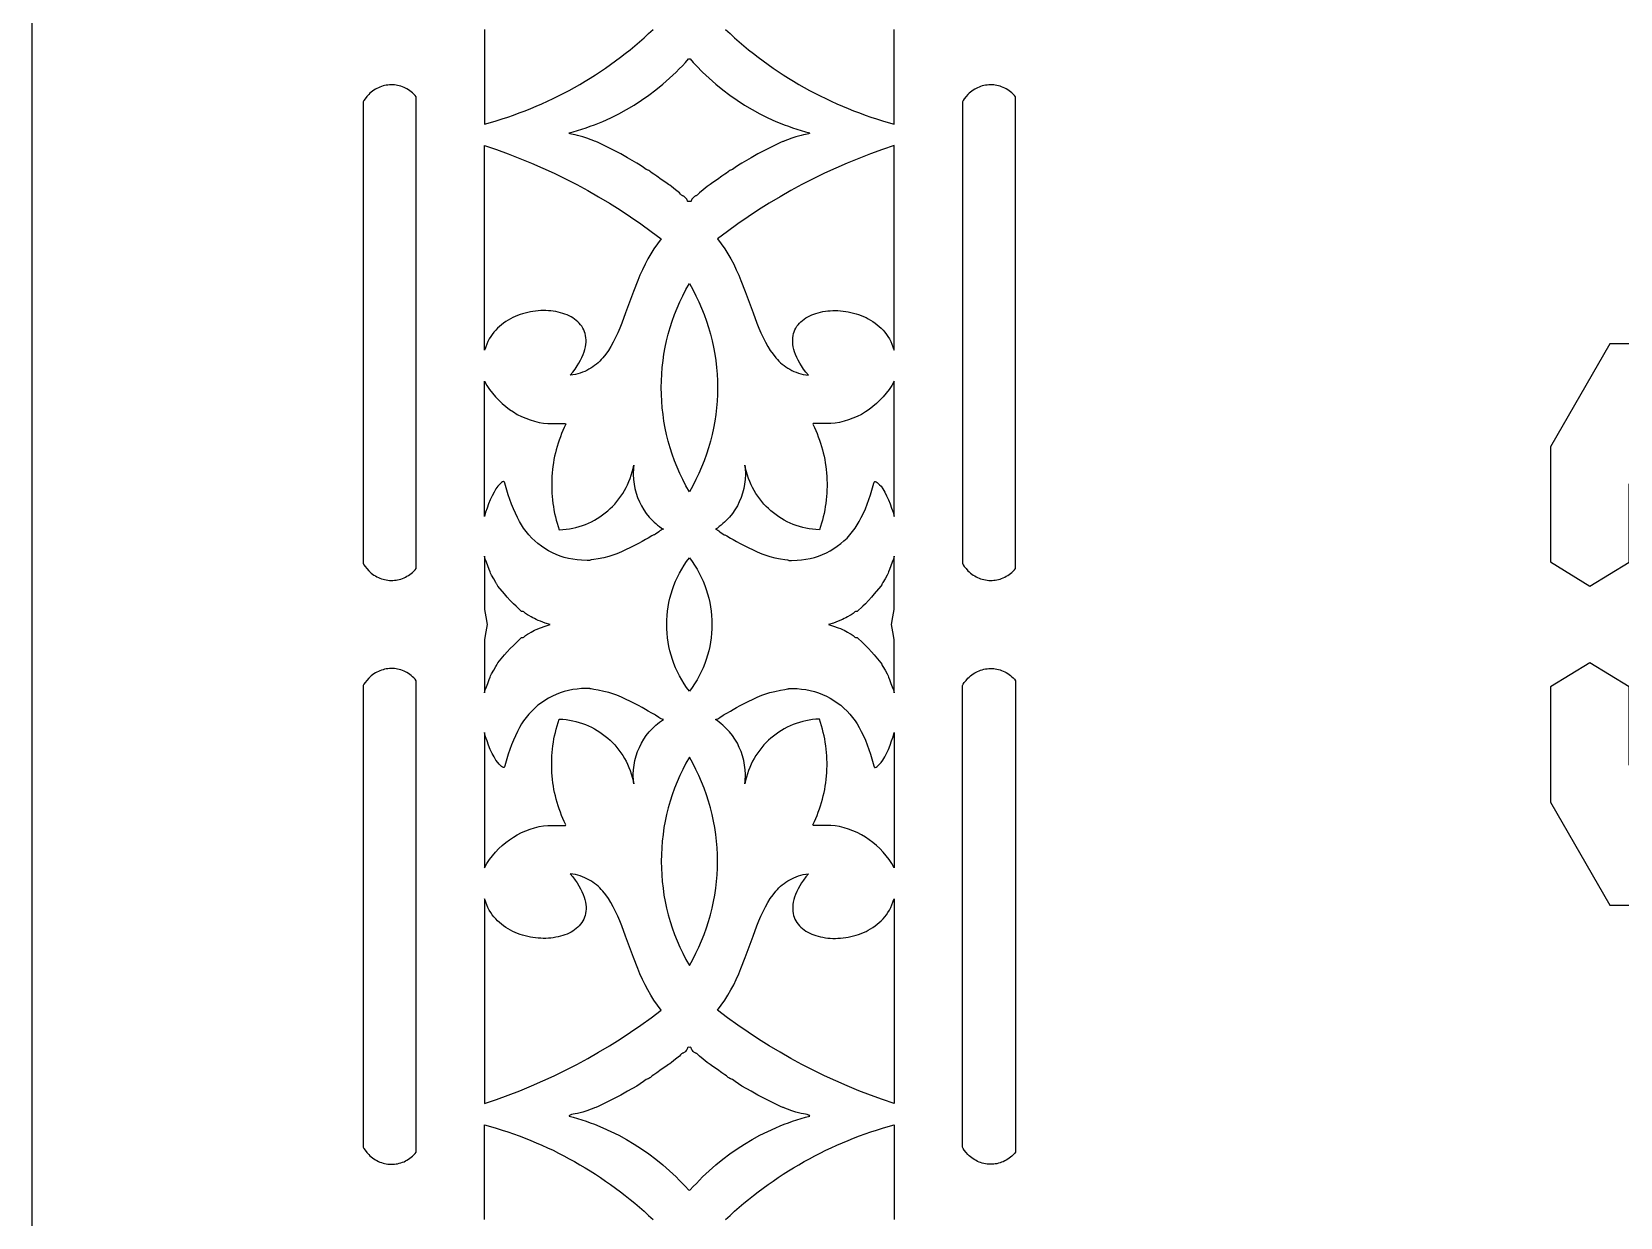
# Model space of a CAD drawing. Extents: x -580 to 993, y -400 to 388.
# Drawn here: x 598.1 to 741.9, y -256.4 to -149.1 of the extents above; entities that cross this region are included whole.
import ezdxf

# ---------------------------------------------------------------- set-up
doc = ezdxf.new("R2010")
doc.units = 0
doc.layers.add('LAYER_1', color=18, linetype='CONTINUOUS')

msp = doc.modelspace()

# ---------------------------------------------------------------- linework, layer by layer
at = {"layer": 'LAYER_1'}
for points in [[(598.06, -400.26), (993.06, -400.26), (993.06, -5.26), (598.06, -5.26)], [(657.6, -164.47), (657.51, -164.47), (657.46, -164.46), (657.43, -164.44), (657.42, -164.4), (657.4, -164.33), (657.36, -164.25), (657.31, -164.18), (657.25, -164.11), (657.19, -164.05), (657.13, -164), (657.07, -163.96), (657.03, -163.95), (656.98, -163.94), (656.94, -163.92), (656.89, -163.89), (656.86, -163.85), (656.8, -163.78), (656.69, -163.68), (656.35, -163.39), (655.98, -163.1), (655.83, -162.99), (655.71, -162.91), (655.46, -162.74), (655.05, -162.45), (654.64, -162.16), (654.37, -161.98), (654.22, -161.88), (654.07, -161.76), (654.01, -161.7), (653.94, -161.66), (653.88, -161.63), (653.84, -161.62), (653.79, -161.6), (653.69, -161.55), (653.57, -161.47), (653.44, -161.38), (653.13, -161.16), (652.83, -160.97), (652.01, -160.49), (651.4, -160.15), (650.67, -159.77), (649.52, -159.19), (649.27, -159.08), (649.18, -159.04), (649.13, -159.03), (649, -159), (648.8, -158.91), (648.62, -158.84), (648.41, -158.76), (647.94, -158.61), (647.47, -158.48), (647.27, -158.43), (647.09, -158.4), (646.92, -158.37), (646.8, -158.33), (646.73, -158.29), (646.71, -158.27), (646.7, -158.24), (647.09, -158.14), (647.48, -158.02), (647.87, -157.9), (648.25, -157.78), (648.63, -157.64), (649, -157.5), (649.75, -157.2), (650.48, -156.87), (651.2, -156.51), (651.9, -156.13), (652.59, -155.72), (653.27, -155.28), (653.93, -154.82), (654.57, -154.34), (655.2, -153.83), (655.8, -153.29), (656.39, -152.74), (656.68, -152.45), (656.96, -152.16), (657.24, -151.86), (657.51, -151.55), (657.52, -151.55), (657.6, -151.54), (657.67, -151.55), (657.68, -151.55), (657.95, -151.86), (658.23, -152.16), (658.8, -152.74), (659.39, -153.29), (659.99, -153.83), (660.62, -154.34), (661.26, -154.82), (661.92, -155.28), (662.6, -155.72), (663.29, -156.13), (663.99, -156.51), (664.71, -156.87), (665.44, -157.2), (665.81, -157.35), (666.19, -157.5), (666.56, -157.64), (666.94, -157.78), (667.32, -157.9), (667.71, -158.02), (668.1, -158.14), (668.49, -158.24), (668.48, -158.27), (668.46, -158.29), (668.44, -158.31), (668.39, -158.33), (668.27, -158.37), (668.1, -158.4), (667.92, -158.43), (667.72, -158.48), (667.25, -158.61), (666.78, -158.76), (666.57, -158.84), (666.39, -158.91), (666.19, -159), (666.11, -159.02), (666.06, -159.03), (666.01, -159.04), (665.92, -159.08), (665.67, -159.19), (664.52, -159.77), (663.79, -160.15), (663.18, -160.49), (662.36, -160.97), (662.06, -161.16), (661.75, -161.38), (661.5, -161.55), (661.4, -161.6), (661.35, -161.62), (661.31, -161.63), (661.25, -161.66), (661.18, -161.7), (661.12, -161.76), (660.97, -161.88), (660.82, -161.98), (660.55, -162.16), (660.14, -162.45), (659.73, -162.74), (659.48, -162.91), (659.21, -163.1), (658.84, -163.39), (658.5, -163.68), (658.39, -163.78), (658.33, -163.85), (658.3, -163.89), (658.25, -163.92), (658.21, -163.94), (658.16, -163.95), (658.12, -163.96), (658.06, -164), (658, -164.05), (657.94, -164.11), (657.88, -164.18), (657.83, -164.25), (657.79, -164.33), (657.77, -164.4), (657.76, -164.44), (657.73, -164.46), (657.68, -164.47)], [(628.06, -197.22), (628.13, -197.35), (628.23, -197.51), (628.39, -197.7), (628.56, -197.89), (628.68, -198), (628.79, -198.1), (628.91, -198.2), (629.04, -198.29), (629.17, -198.37), (629.3, -198.45), (629.44, -198.51), (629.57, -198.57), (629.71, -198.62), (629.86, -198.67), (630, -198.7), (630.15, -198.73), (630.29, -198.75), (630.44, -198.77), (630.59, -198.77), (630.74, -198.77), (630.89, -198.76), (631.04, -198.74), (631.18, -198.72), (631.33, -198.69), (631.47, -198.65), (631.62, -198.6), (631.76, -198.54), (631.89, -198.48), (632.03, -198.4), (632.16, -198.32), (632.29, -198.24), (632.42, -198.14), (632.54, -198.04), (632.66, -197.93), (632.77, -197.81), (632.87, -197.68), (632.87, -154.98), (632.77, -154.85), (632.66, -154.73), (632.54, -154.62), (632.42, -154.52), (632.29, -154.42), (632.16, -154.33), (632.03, -154.25), (631.89, -154.18), (631.76, -154.12), (631.62, -154.06), (631.47, -154.01), (631.33, -153.97), (631.18, -153.94), (631.04, -153.91), (630.89, -153.9), (630.74, -153.89), (630.59, -153.89), (630.44, -153.89), (630.29, -153.91), (630.15, -153.93), (630, -153.96), (629.86, -153.99), (629.71, -154.04), (629.57, -154.09), (629.44, -154.15), (629.3, -154.21), (629.17, -154.29), (629.04, -154.37), (628.91, -154.46), (628.79, -154.55), (628.68, -154.66), (628.56, -154.77), (628.39, -154.96), (628.23, -155.15), (628.13, -155.3), (628.06, -155.44)], [(682.32, -197.22), (682.38, -197.35), (682.49, -197.51), (682.65, -197.7), (682.82, -197.89), (682.94, -198), (683.05, -198.1), (683.17, -198.2), (683.3, -198.29), (683.43, -198.37), (683.56, -198.45), (683.69, -198.51), (683.83, -198.57), (683.97, -198.62), (684.12, -198.67), (684.26, -198.7), (684.41, -198.73), (684.55, -198.75), (684.7, -198.77), (684.85, -198.77), (685, -198.77), (685.15, -198.76), (685.29, -198.74), (685.44, -198.72), (685.59, -198.69), (685.73, -198.65), (685.87, -198.6), (686.02, -198.54), (686.15, -198.48), (686.29, -198.4), (686.42, -198.32), (686.55, -198.24), (686.68, -198.14), (686.8, -198.04), (686.91, -197.93), (687.03, -197.81), (687.13, -197.68), (687.13, -154.98), (687.03, -154.85), (686.91, -154.73), (686.8, -154.62), (686.68, -154.52), (686.55, -154.42), (686.42, -154.33), (686.29, -154.25), (686.15, -154.18), (686.02, -154.12), (685.87, -154.06), (685.73, -154.01), (685.59, -153.97), (685.44, -153.94), (685.29, -153.91), (685.15, -153.9), (685, -153.89), (684.85, -153.89), (684.7, -153.89), (684.55, -153.91), (684.41, -153.93), (684.26, -153.96), (684.12, -153.99), (683.97, -154.04), (683.83, -154.09), (683.69, -154.15), (683.56, -154.21), (683.43, -154.29), (683.3, -154.37), (683.17, -154.46), (683.05, -154.55), (682.94, -154.66), (682.82, -154.77), (682.65, -154.96), (682.49, -155.15), (682.38, -155.3), (682.32, -155.44)], [(639.05, -159.39), (640.12, -159.75), (641.19, -160.14), (642.25, -160.55), (643.3, -160.98), (644.34, -161.43), (645.37, -161.9), (646.39, -162.4), (647.4, -162.92), (648.4, -163.46), (649.38, -164.02), (650.36, -164.61), (651.32, -165.21), (652.27, -165.84), (653.21, -166.49), (654.13, -167.16), (655.04, -167.84), (654.71, -168.28), (654.39, -168.73), (654.1, -169.19), (653.83, -169.66), (653.58, -170.14), (653.35, -170.63), (653.12, -171.12), (652.92, -171.61), (652.53, -172.6), (652.17, -173.58), (651.82, -174.55), (651.48, -175.48), (651.3, -175.93), (651.11, -176.36), (650.92, -176.78), (650.71, -177.19), (650.5, -177.58), (650.27, -177.94), (650.02, -178.29), (649.76, -178.62), (649.62, -178.77), (649.48, -178.92), (649.33, -179.06), (649.18, -179.19), (649.02, -179.32), (648.85, -179.44), (648.68, -179.55), (648.5, -179.65), (648.32, -179.75), (648.12, -179.84), (647.92, -179.92), (647.72, -179.99), (647.5, -180.06), (647.28, -180.11), (647.05, -180.16), (646.81, -180.19), (647.04, -179.91), (647.25, -179.63), (647.44, -179.35), (647.6, -179.09), (647.75, -178.83), (647.87, -178.57), (647.98, -178.32), (648.07, -178.08), (648.14, -177.85), (648.19, -177.63), (648.22, -177.41), (648.24, -177.2), (648.24, -176.99), (648.23, -176.79), (648.2, -176.6), (648.16, -176.42), (648.1, -176.25), (648.03, -176.08), (647.95, -175.92), (647.85, -175.76), (647.74, -175.62), (647.62, -175.48), (647.49, -175.35), (647.35, -175.23), (647.2, -175.11), (647.04, -175), (646.88, -174.9), (646.7, -174.81), (646.52, -174.73), (646.32, -174.65), (646.13, -174.59), (645.92, -174.53), (645.71, -174.47), (645.5, -174.43), (645.28, -174.39), (645.06, -174.37), (644.83, -174.35), (644.6, -174.34), (644.37, -174.33), (644.14, -174.34), (643.9, -174.36), (643.67, -174.38), (643.43, -174.41), (643.2, -174.45), (642.96, -174.5), (642.73, -174.56), (642.5, -174.62), (642.27, -174.7), (642.04, -174.78), (641.82, -174.87), (641.6, -174.97), (641.39, -175.08), (641.18, -175.2), (640.97, -175.33), (640.78, -175.47), (640.58, -175.62), (640.4, -175.77), (640.22, -175.94), (640.06, -176.11), (639.9, -176.29), (639.75, -176.49), (639.61, -176.69), (639.48, -176.9), (639.36, -177.12), (639.25, -177.38), (639.17, -177.61), (639.11, -177.79), (639.05, -177.91)], [(676.14, -159.39), (675.07, -159.75), (674, -160.14), (672.94, -160.55), (671.89, -160.98), (670.85, -161.43), (669.82, -161.9), (668.8, -162.4), (667.79, -162.92), (666.79, -163.46), (665.81, -164.02), (664.83, -164.61), (663.87, -165.21), (662.92, -165.84), (661.98, -166.49), (661.06, -167.16), (660.15, -167.84), (660.48, -168.28), (660.8, -168.73), (661.09, -169.19), (661.36, -169.66), (661.61, -170.14), (661.84, -170.63), (662.07, -171.12), (662.27, -171.61), (662.66, -172.6), (663.02, -173.58), (663.37, -174.55), (663.71, -175.48), (663.89, -175.93), (664.08, -176.36), (664.27, -176.78), (664.48, -177.19), (664.69, -177.58), (664.92, -177.94), (665.17, -178.29), (665.43, -178.62), (665.57, -178.77), (665.71, -178.92), (665.86, -179.06), (666.01, -179.19), (666.17, -179.32), (666.34, -179.44), (666.51, -179.55), (666.69, -179.65), (666.87, -179.75), (667.07, -179.84), (667.27, -179.92), (667.47, -179.99), (667.69, -180.06), (667.91, -180.11), (668.14, -180.16), (668.38, -180.19), (668.15, -179.91), (667.94, -179.63), (667.75, -179.35), (667.59, -179.09), (667.44, -178.83), (667.32, -178.57), (667.21, -178.32), (667.12, -178.08), (667.05, -177.85), (667, -177.63), (666.97, -177.41), (666.95, -177.2), (666.95, -176.99), (666.96, -176.79), (666.99, -176.6), (667.03, -176.42), (667.09, -176.25), (667.16, -176.08), (667.24, -175.92), (667.34, -175.76), (667.45, -175.62), (667.57, -175.48), (667.7, -175.35), (667.84, -175.23), (667.99, -175.11), (668.15, -175), (668.31, -174.9), (668.49, -174.81), (668.68, -174.73), (668.87, -174.65), (669.06, -174.59), (669.27, -174.53), (669.48, -174.47), (669.69, -174.43), (669.91, -174.39), (670.13, -174.37), (670.36, -174.35), (670.59, -174.34), (670.82, -174.33), (671.05, -174.34), (671.29, -174.36), (671.52, -174.38), (671.76, -174.41), (671.99, -174.45), (672.23, -174.5), (672.46, -174.56), (672.69, -174.62), (672.92, -174.7), (673.15, -174.78), (673.37, -174.87), (673.59, -174.97), (673.8, -175.08), (674.01, -175.2), (674.22, -175.33), (674.41, -175.47), (674.61, -175.62), (674.79, -175.77), (674.97, -175.94), (675.13, -176.11), (675.29, -176.29), (675.44, -176.49), (675.58, -176.69), (675.71, -176.9), (675.83, -177.12), (675.94, -177.38), (676.02, -177.61), (676.08, -177.79), (676.14, -177.91)], [(657.6, -190.75), (657.29, -190.2), (657, -189.64), (656.73, -189.08), (656.48, -188.51), (656.25, -187.93), (656.04, -187.35), (655.86, -186.76), (655.69, -186.17), (655.54, -185.57), (655.41, -184.97), (655.3, -184.36), (655.21, -183.76), (655.14, -183.15), (655.09, -182.54), (655.06, -181.93), (655.05, -181.31), (655.06, -180.7), (655.09, -180.09), (655.14, -179.48), (655.21, -178.87), (655.3, -178.27), (655.41, -177.66), (655.54, -177.06), (655.69, -176.46), (655.86, -175.87), (656.04, -175.28), (656.25, -174.7), (656.48, -174.12), (656.73, -173.55), (657, -172.99), (657.29, -172.43), (657.6, -171.88), (657.9, -172.43), (658.19, -172.99), (658.46, -173.55), (658.71, -174.12), (658.94, -174.7), (659.15, -175.28), (659.33, -175.87), (659.5, -176.46), (659.65, -177.06), (659.78, -177.66), (659.89, -178.27), (659.98, -178.87), (660.05, -179.48), (660.1, -180.09), (660.13, -180.7), (660.14, -181.31), (660.13, -181.93), (660.1, -182.54), (660.05, -183.15), (659.98, -183.76), (659.89, -184.36), (659.78, -184.97), (659.65, -185.57), (659.5, -186.17), (659.33, -186.76), (659.15, -187.35), (658.94, -187.93), (658.71, -188.51), (658.46, -189.08), (658.19, -189.64), (657.9, -190.2)], [(742.7, -190.03), (748.04, -190.03), (743.41, -187.36), (747.13, -180.92), (745.07, -177.35), (740.94, -177.35), (735.56, -186.68), (735.56, -197.1), (739.14, -199.3), (742.7, -197.12)], [(639.05, -180.73), (639.27, -181.11), (639.51, -181.48), (639.77, -181.82), (640.04, -182.15), (640.34, -182.46), (640.65, -182.75), (640.97, -183.03), (641.31, -183.28), (641.66, -183.51), (642.02, -183.73), (642.39, -183.92), (642.78, -184.09), (643.17, -184.23), (643.58, -184.36), (643.99, -184.46), (644.4, -184.54), (644.79, -184.56), (645.24, -184.57), (646.39, -184.57), (646.41, -184.63), (646.27, -184.91), (646.15, -185.19), (646.03, -185.48), (645.92, -185.77), (645.81, -186.06), (645.71, -186.35), (645.62, -186.64), (645.54, -186.94), (645.47, -187.23), (645.4, -187.53), (645.34, -187.83), (645.29, -188.13), (645.24, -188.44), (645.2, -188.74), (645.17, -189.04), (645.15, -189.35), (645.14, -189.65), (645.13, -189.96), (645.13, -190.26), (645.14, -190.57), (645.15, -190.87), (645.17, -191.18), (645.2, -191.48), (645.24, -191.79), (645.29, -192.09), (645.34, -192.39), (645.4, -192.7), (645.47, -193), (645.55, -193.3), (645.63, -193.59), (645.72, -193.89), (645.82, -194.18), (646.13, -194.17), (646.44, -194.14), (646.74, -194.1), (647.04, -194.04), (647.33, -193.98), (647.62, -193.9), (647.91, -193.81), (648.19, -193.7), (648.46, -193.59), (648.73, -193.46), (649, -193.32), (649.25, -193.17), (649.5, -193.01), (649.74, -192.84), (649.98, -192.66), (650.21, -192.47), (650.43, -192.27), (650.64, -192.07), (650.84, -191.85), (651.04, -191.62), (651.22, -191.39), (651.4, -191.15), (651.57, -190.9), (651.72, -190.64), (651.87, -190.37), (652, -190.1), (652.13, -189.82), (652.24, -189.54), (652.34, -189.24), (652.43, -188.95), (652.51, -188.64), (652.57, -188.33), (652.55, -188.55), (652.53, -188.76), (652.52, -188.98), (652.52, -189.19), (652.54, -189.62), (652.59, -190.04), (652.67, -190.45), (652.77, -190.86), (652.91, -191.25), (653.07, -191.64), (653.25, -192.01), (653.47, -192.37), (653.7, -192.71), (653.97, -193.04), (654.11, -193.2), (654.25, -193.35), (654.4, -193.49), (654.56, -193.63), (654.72, -193.77), (654.89, -193.9), (655.06, -194.03), (655.24, -194.14), (655.13, -194.17), (655.03, -194.22), (654.93, -194.29), (654.83, -194.36), (654.54, -194.57), (654.44, -194.63), (654.38, -194.65), (654.32, -194.67), (654.2, -194.73), (653.87, -194.93), (653.64, -195.07), (653.33, -195.24), (652.98, -195.43), (652.63, -195.61), (651.44, -196.18), (651.02, -196.37), (650.68, -196.49), (650.32, -196.6), (649.85, -196.71), (649.35, -196.81), (648.95, -196.88), (648.71, -196.92), (648.63, -196.94), (648.59, -196.96), (648.51, -196.97), (648.35, -196.97), (647.82, -196.95), (647.43, -196.92), (647.04, -196.86), (646.65, -196.78), (646.27, -196.68), (645.9, -196.56), (645.54, -196.42), (645.19, -196.27), (644.85, -196.09), (644.52, -195.89), (644.2, -195.68), (643.89, -195.44), (643.6, -195.19), (643.32, -194.93), (643.06, -194.65), (642.81, -194.35), (642.59, -194.03), (642.4, -193.75), (642.22, -193.43), (642.03, -193.07), (641.84, -192.69), (641.66, -192.28), (641.49, -191.87), (641.33, -191.44), (641.19, -191.02), (640.88, -189.96), (640.86, -189.88), (640.84, -189.85), (640.82, -189.83), (640.79, -189.82), (640.76, -189.82), (640.68, -189.84), (640.59, -189.89), (640.49, -189.98), (640.37, -190.1), (640.24, -190.25), (640.08, -190.49), (639.91, -190.77), (639.74, -191.1), (639.57, -191.46), (639.42, -191.83), (639.28, -192.22), (639.15, -192.6), (639.05, -192.97)], [(676.14, -180.73), (675.92, -181.11), (675.68, -181.48), (675.42, -181.82), (675.15, -182.15), (674.85, -182.46), (674.54, -182.75), (674.22, -183.03), (673.88, -183.28), (673.53, -183.51), (673.17, -183.73), (672.8, -183.92), (672.41, -184.09), (672.02, -184.23), (671.61, -184.36), (671.2, -184.46), (670.79, -184.54), (670.4, -184.56), (669.95, -184.57), (668.8, -184.57), (668.78, -184.63), (668.92, -184.91), (669.04, -185.19), (669.16, -185.48), (669.27, -185.77), (669.38, -186.06), (669.48, -186.35), (669.57, -186.64), (669.65, -186.94), (669.72, -187.23), (669.79, -187.53), (669.85, -187.83), (669.9, -188.13), (669.95, -188.44), (669.99, -188.74), (670.02, -189.04), (670.04, -189.35), (670.05, -189.65), (670.06, -189.96), (670.06, -190.26), (670.05, -190.57), (670.04, -190.87), (670.02, -191.18), (669.99, -191.48), (669.95, -191.79), (669.9, -192.09), (669.85, -192.39), (669.79, -192.7), (669.72, -193), (669.64, -193.3), (669.56, -193.59), (669.47, -193.89), (669.37, -194.18), (669.06, -194.17), (668.75, -194.14), (668.45, -194.1), (668.15, -194.04), (667.86, -193.98), (667.57, -193.9), (667.28, -193.81), (667, -193.7), (666.73, -193.59), (666.46, -193.46), (666.19, -193.32), (665.94, -193.17), (665.69, -193.01), (665.45, -192.84), (665.21, -192.66), (664.98, -192.47), (664.76, -192.27), (664.55, -192.07), (664.35, -191.85), (664.15, -191.62), (663.97, -191.39), (663.79, -191.15), (663.62, -190.9), (663.47, -190.64), (663.32, -190.37), (663.19, -190.1), (663.06, -189.82), (662.95, -189.54), (662.85, -189.24), (662.76, -188.95), (662.68, -188.64), (662.62, -188.33), (662.64, -188.55), (662.66, -188.76), (662.67, -188.98), (662.67, -189.19), (662.65, -189.62), (662.6, -190.04), (662.52, -190.45), (662.42, -190.86), (662.28, -191.25), (662.12, -191.64), (661.94, -192.01), (661.72, -192.37), (661.49, -192.71), (661.22, -193.04), (661.08, -193.2), (660.94, -193.35), (660.79, -193.49), (660.63, -193.63), (660.47, -193.77), (660.3, -193.9), (660.13, -194.03), (659.95, -194.14), (660.06, -194.17), (660.16, -194.22), (660.26, -194.29), (660.36, -194.36), (660.65, -194.57), (660.75, -194.63), (660.81, -194.65), (660.87, -194.67), (660.99, -194.73), (661.32, -194.93), (661.55, -195.07), (661.86, -195.24), (662.21, -195.43), (662.56, -195.61), (663.75, -196.18), (664.17, -196.37), (664.51, -196.49), (664.87, -196.6), (665.34, -196.71), (665.84, -196.81), (666.24, -196.88), (666.48, -196.92), (666.56, -196.94), (666.6, -196.96), (666.68, -196.97), (666.84, -196.97), (667.37, -196.95), (667.76, -196.92), (668.15, -196.86), (668.54, -196.78), (668.92, -196.68), (669.29, -196.56), (669.65, -196.42), (670, -196.27), (670.34, -196.09), (670.67, -195.89), (670.99, -195.68), (671.3, -195.44), (671.59, -195.19), (671.87, -194.93), (672.13, -194.65), (672.38, -194.35), (672.6, -194.03), (672.79, -193.75), (672.97, -193.43), (673.16, -193.07), (673.35, -192.69), (673.53, -192.28), (673.7, -191.87), (673.86, -191.44), (674, -191.02), (674.31, -189.96), (674.33, -189.88), (674.35, -189.85), (674.37, -189.83), (674.4, -189.82), (674.43, -189.82), (674.51, -189.84), (674.6, -189.89), (674.7, -189.98), (674.82, -190.1), (674.95, -190.25), (675.11, -190.49), (675.28, -190.77), (675.45, -191.1), (675.62, -191.46), (675.77, -191.83), (675.91, -192.22), (676.04, -192.6), (676.14, -192.97)], [(639.3, -202.76), (639.16, -203.44), (639.05, -204.13), (639.05, -208.96), (639.12, -208.69), (639.22, -208.4), (639.34, -208.09), (639.48, -207.73), (639.56, -207.53), (639.59, -207.42), (639.62, -207.36), (639.68, -207.24), (639.88, -206.9), (640.08, -206.57), (640.14, -206.46), (640.17, -206.4), (640.17, -206.38), (640.18, -206.36), (640.26, -206.24), (640.86, -205.52), (641.1, -205.24), (641.38, -204.93), (641.66, -204.65), (641.9, -204.42), (642.41, -203.95), (642.5, -203.95), (642.55, -203.94), (642.6, -203.91), (642.65, -203.87), (642.7, -203.82), (642.76, -203.76), (642.85, -203.69), (642.95, -203.63), (643.06, -203.57), (643.27, -203.46), (643.43, -203.37), (643.57, -203.29), (643.73, -203.21), (644.11, -203.05), (644.54, -202.9), (644.99, -202.76), (644.54, -202.63), (644.11, -202.47), (643.91, -202.39), (643.73, -202.31), (643.57, -202.23), (643.43, -202.15), (643.27, -202.06), (643.06, -201.95), (642.95, -201.9), (642.85, -201.83), (642.76, -201.76), (642.7, -201.71), (642.65, -201.65), (642.6, -201.61), (642.55, -201.59), (642.5, -201.57), (642.41, -201.57), (641.9, -201.11), (641.66, -200.88), (641.38, -200.59), (641.1, -200.29), (640.86, -200), (640.26, -199.28), (640.18, -199.17), (640.17, -199.12), (640.14, -199.07), (640.08, -198.95), (639.88, -198.62), (639.68, -198.28), (639.62, -198.17), (639.59, -198.11), (639.56, -197.99), (639.48, -197.79), (639.34, -197.44), (639.22, -197.12), (639.12, -196.84), (639.05, -196.56), (639.05, -201.39), (639.16, -202.08)], [(655.55, -202.76), (655.56, -202.36), (655.58, -201.96), (655.62, -201.56), (655.68, -201.17), (655.75, -200.77), (655.84, -200.38), (655.94, -199.99), (656.06, -199.6), (656.2, -199.22), (656.35, -198.85), (656.52, -198.47), (656.7, -198.11), (656.9, -197.75), (657.12, -197.4), (657.35, -197.05), (657.6, -196.71), (657.84, -197.05), (658.07, -197.4), (658.29, -197.75), (658.49, -198.11), (658.67, -198.47), (658.84, -198.85), (658.99, -199.22), (659.13, -199.6), (659.25, -199.99), (659.35, -200.38), (659.44, -200.77), (659.51, -201.17), (659.57, -201.56), (659.61, -201.96), (659.63, -202.36), (659.64, -202.76), (659.63, -203.16), (659.61, -203.56), (659.57, -203.96), (659.51, -204.36), (659.44, -204.75), (659.35, -205.15), (659.25, -205.53), (659.13, -205.92), (658.99, -206.3), (658.84, -206.68), (658.67, -207.05), (658.49, -207.42), (658.29, -207.77), (658.07, -208.13), (657.84, -208.47), (657.6, -208.81), (657.35, -208.47), (657.12, -208.13), (656.9, -207.77), (656.7, -207.42), (656.52, -207.05), (656.35, -206.68), (656.2, -206.3), (656.06, -205.92), (655.94, -205.53), (655.84, -205.15), (655.75, -204.75), (655.68, -204.36), (655.62, -203.96), (655.58, -203.56), (655.56, -203.16)], [(670.2, -202.76), (670.65, -202.9), (671.08, -203.05), (671.28, -203.13), (671.46, -203.21), (671.62, -203.29), (671.76, -203.37), (671.92, -203.46), (672.13, -203.57), (672.24, -203.63), (672.34, -203.69), (672.43, -203.76), (672.49, -203.82), (672.54, -203.87), (672.59, -203.91), (672.64, -203.94), (672.69, -203.95), (672.78, -203.95), (673.29, -204.42), (673.53, -204.65), (673.81, -204.93), (674.09, -205.24), (674.33, -205.52), (674.93, -206.24), (675.01, -206.36), (675.02, -206.4), (675.05, -206.46), (675.11, -206.57), (675.31, -206.9), (675.51, -207.24), (675.57, -207.36), (675.6, -207.42), (675.63, -207.53), (675.71, -207.73), (675.85, -208.09), (675.97, -208.4), (676.07, -208.69), (676.14, -208.96), (676.14, -204.13), (676.03, -203.44), (675.89, -202.76), (676.03, -202.08), (676.14, -201.39), (676.14, -196.56), (676.07, -196.84), (675.97, -197.12), (675.85, -197.44), (675.71, -197.79), (675.63, -197.99), (675.6, -198.11), (675.57, -198.17), (675.51, -198.28), (675.31, -198.62), (675.11, -198.95), (675.05, -199.07), (675.02, -199.12), (675.02, -199.14), (675.01, -199.17), (674.93, -199.28), (674.33, -200), (674.09, -200.29), (673.81, -200.59), (673.53, -200.88), (673.29, -201.11), (672.78, -201.57), (672.69, -201.57), (672.64, -201.59), (672.59, -201.61), (672.54, -201.65), (672.49, -201.71), (672.43, -201.76), (672.34, -201.83), (672.24, -201.9), (672.13, -201.95), (671.92, -202.06), (671.76, -202.15), (671.62, -202.23), (671.46, -202.31), (671.08, -202.47), (670.65, -202.63)], [(628.06, -250.09), (628.13, -250.22), (628.23, -250.38), (628.39, -250.57), (628.56, -250.76), (628.68, -250.87), (628.79, -250.97), (628.91, -251.07), (629.04, -251.16), (629.17, -251.24), (629.3, -251.31), (629.44, -251.38), (629.57, -251.44), (629.71, -251.49), (629.86, -251.53), (630, -251.57), (630.15, -251.6), (630.29, -251.62), (630.44, -251.63), (630.59, -251.64), (630.74, -251.64), (630.89, -251.63), (631.04, -251.61), (631.18, -251.59), (631.33, -251.55), (631.47, -251.51), (631.62, -251.46), (631.76, -251.41), (631.89, -251.34), (632.03, -251.27), (632.16, -251.19), (632.29, -251.1), (632.42, -251.01), (632.54, -250.9), (632.66, -250.79), (632.77, -250.67), (632.87, -250.54), (632.87, -207.85), (632.77, -207.72), (632.66, -207.6), (632.54, -207.49), (632.42, -207.38), (632.29, -207.29), (632.16, -207.2), (632.03, -207.12), (631.89, -207.05), (631.76, -206.98), (631.62, -206.93), (631.47, -206.88), (631.33, -206.84), (631.18, -206.81), (631.04, -206.78), (630.89, -206.76), (630.74, -206.75), (630.59, -206.75), (630.44, -206.76), (630.29, -206.77), (630.15, -206.79), (630, -206.82), (629.86, -206.86), (629.71, -206.9), (629.57, -206.95), (629.44, -207.01), (629.3, -207.08), (629.17, -207.15), (629.04, -207.23), (628.91, -207.32), (628.79, -207.42), (628.68, -207.52), (628.56, -207.63), (628.39, -207.82), (628.23, -208.01), (628.13, -208.17), (628.06, -208.3)], [(682.32, -250.09), (682.32, -208.3), (682.38, -208.17), (682.49, -208.01), (682.65, -207.82), (682.82, -207.63), (682.94, -207.52), (683.05, -207.42), (683.17, -207.32), (683.3, -207.23), (683.43, -207.15), (683.56, -207.08), (683.69, -207.01), (683.83, -206.95), (683.97, -206.9), (684.12, -206.86), (684.26, -206.82), (684.41, -206.79), (684.55, -206.77), (684.7, -206.76), (684.85, -206.75), (685, -206.75), (685.15, -206.76), (685.29, -206.78), (685.44, -206.81), (685.59, -206.84), (685.73, -206.88), (685.87, -206.93), (686.02, -206.98), (686.15, -207.05), (686.29, -207.12), (686.42, -207.2), (686.55, -207.29), (686.68, -207.38), (686.8, -207.49), (686.91, -207.6), (687.03, -207.72), (687.13, -207.85), (687.13, -250.54), (687.03, -250.67), (686.91, -250.79), (686.8, -250.9), (686.68, -251.01), (686.55, -251.1), (686.42, -251.19), (686.29, -251.27), (686.15, -251.34), (686.02, -251.41), (685.87, -251.46), (685.73, -251.51), (685.59, -251.55), (685.44, -251.59), (685.29, -251.61), (685.15, -251.63), (685, -251.64), (684.85, -251.64), (684.7, -251.63), (684.55, -251.62), (684.41, -251.6), (684.26, -251.57), (684.12, -251.53), (683.97, -251.49), (683.83, -251.44), (683.69, -251.38), (683.56, -251.31), (683.43, -251.24), (683.3, -251.16), (683.17, -251.07), (683.05, -250.97), (682.94, -250.87), (682.82, -250.76), (682.65, -250.57), (682.49, -250.38), (682.38, -250.22)], [(745.07, -228.17), (747.13, -224.61), (743.41, -218.17), (748.04, -215.5), (742.7, -215.5), (742.7, -208.41), (739.14, -206.22), (735.56, -208.42), (735.56, -218.84), (740.94, -228.17)], [(639.05, -224.79), (639.27, -224.41), (639.51, -224.05), (639.77, -223.7), (640.04, -223.37), (640.34, -223.06), (640.65, -222.77), (640.97, -222.5), (641.31, -222.25), (641.66, -222.01), (642.02, -221.8), (642.39, -221.61), (642.78, -221.44), (643.17, -221.29), (643.58, -221.17), (643.99, -221.06), (644.4, -220.99), (644.79, -220.97), (645.24, -220.96), (646.39, -220.95), (646.41, -220.89), (646.27, -220.61), (646.15, -220.33), (646.03, -220.05), (645.92, -219.76), (645.81, -219.47), (645.71, -219.18), (645.62, -218.88), (645.54, -218.59), (645.47, -218.29), (645.4, -217.99), (645.34, -217.69), (645.29, -217.39), (645.24, -217.09), (645.2, -216.79), (645.17, -216.48), (645.15, -216.18), (645.14, -215.87), (645.13, -215.57), (645.13, -215.26), (645.14, -214.96), (645.15, -214.65), (645.17, -214.34), (645.2, -214.04), (645.24, -213.74), (645.29, -213.43), (645.34, -213.13), (645.4, -212.83), (645.47, -212.53), (645.55, -212.23), (645.63, -211.93), (645.72, -211.63), (645.82, -211.34), (646.13, -211.35), (646.44, -211.38), (646.74, -211.42), (647.04, -211.48), (647.33, -211.55), (647.62, -211.63), (647.91, -211.72), (648.19, -211.82), (648.46, -211.94), (648.73, -212.07), (649, -212.2), (649.25, -212.35), (649.5, -212.51), (649.74, -212.68), (649.98, -212.86), (650.21, -213.05), (650.43, -213.25), (650.64, -213.46), (650.84, -213.67), (651.04, -213.9), (651.22, -214.13), (651.4, -214.38), (651.57, -214.63), (651.72, -214.89), (651.87, -215.15), (652, -215.42), (652.13, -215.7), (652.24, -215.99), (652.34, -216.28), (652.43, -216.58), (652.51, -216.88), (652.57, -217.19), (652.55, -216.98), (652.53, -216.76), (652.52, -216.55), (652.52, -216.33), (652.54, -215.91), (652.59, -215.49), (652.67, -215.07), (652.77, -214.67), (652.91, -214.27), (653.07, -213.89), (653.25, -213.51), (653.47, -213.15), (653.7, -212.81), (653.97, -212.49), (654.11, -212.33), (654.25, -212.18), (654.4, -212.03), (654.56, -211.89), (654.72, -211.75), (654.89, -211.62), (655.06, -211.5), (655.24, -211.38), (655.13, -211.35), (655.03, -211.3), (654.93, -211.24), (654.83, -211.17), (654.54, -210.96), (654.44, -210.9), (654.38, -210.87), (654.32, -210.85), (654.2, -210.79), (653.87, -210.6), (653.64, -210.46), (653.33, -210.28), (652.98, -210.09), (652.63, -209.91), (651.44, -209.34), (651.02, -209.16), (650.68, -209.03), (650.32, -208.93), (649.85, -208.82), (649.35, -208.71), (648.95, -208.64), (648.71, -208.6), (648.63, -208.58), (648.59, -208.57), (648.51, -208.56), (648.35, -208.55), (647.82, -208.57), (647.43, -208.61), (647.04, -208.66), (646.65, -208.74), (646.27, -208.84), (645.9, -208.96), (645.54, -209.1), (645.19, -209.26), (644.85, -209.44), (644.52, -209.63), (644.2, -209.85), (643.89, -210.08), (643.6, -210.33), (643.32, -210.6), (643.06, -210.88), (642.81, -211.18), (642.59, -211.49), (642.4, -211.77), (642.22, -212.1), (642.03, -212.46), (641.84, -212.84), (641.66, -213.24), (641.49, -213.66), (641.33, -214.08), (641.19, -214.5), (640.88, -215.57), (640.86, -215.65), (640.84, -215.68), (640.82, -215.7), (640.79, -215.71), (640.76, -215.71), (640.68, -215.69), (640.59, -215.63), (640.49, -215.54), (640.37, -215.42), (640.24, -215.27), (640.08, -215.04), (639.91, -214.75), (639.74, -214.43), (639.57, -214.07), (639.42, -213.69), (639.28, -213.31), (639.15, -212.92), (639.05, -212.55)], [(676.14, -224.79), (675.92, -224.41), (675.68, -224.05), (675.42, -223.7), (675.15, -223.37), (674.85, -223.06), (674.54, -222.77), (674.22, -222.5), (673.88, -222.25), (673.53, -222.01), (673.17, -221.8), (672.8, -221.61), (672.41, -221.44), (672.02, -221.29), (671.61, -221.17), (671.2, -221.06), (670.79, -220.99), (670.4, -220.97), (669.95, -220.96), (668.8, -220.95), (668.78, -220.89), (668.92, -220.61), (669.04, -220.33), (669.16, -220.05), (669.27, -219.76), (669.38, -219.47), (669.48, -219.18), (669.57, -218.88), (669.65, -218.59), (669.72, -218.29), (669.79, -217.99), (669.85, -217.69), (669.9, -217.39), (669.95, -217.09), (669.99, -216.79), (670.02, -216.48), (670.04, -216.18), (670.05, -215.87), (670.06, -215.57), (670.06, -215.26), (670.05, -214.96), (670.04, -214.65), (670.02, -214.34), (669.99, -214.04), (669.95, -213.74), (669.9, -213.43), (669.85, -213.13), (669.79, -212.83), (669.72, -212.53), (669.64, -212.23), (669.56, -211.93), (669.47, -211.63), (669.37, -211.34), (669.06, -211.35), (668.75, -211.38), (668.45, -211.42), (668.15, -211.48), (667.86, -211.55), (667.57, -211.63), (667.28, -211.72), (667, -211.82), (666.73, -211.94), (666.46, -212.07), (666.19, -212.2), (665.94, -212.35), (665.69, -212.51), (665.45, -212.68), (665.21, -212.86), (664.98, -213.05), (664.76, -213.25), (664.55, -213.46), (664.35, -213.67), (664.15, -213.9), (663.97, -214.13), (663.79, -214.38), (663.62, -214.63), (663.47, -214.89), (663.32, -215.15), (663.19, -215.42), (663.06, -215.7), (662.95, -215.99), (662.85, -216.28), (662.76, -216.58), (662.68, -216.88), (662.62, -217.19), (662.64, -216.98), (662.66, -216.76), (662.67, -216.55), (662.67, -216.33), (662.65, -215.91), (662.6, -215.49), (662.52, -215.07), (662.42, -214.67), (662.28, -214.27), (662.12, -213.89), (661.94, -213.51), (661.72, -213.15), (661.49, -212.81), (661.22, -212.49), (661.08, -212.33), (660.94, -212.18), (660.79, -212.03), (660.63, -211.89), (660.47, -211.75), (660.3, -211.62), (660.13, -211.5), (659.95, -211.38), (660.06, -211.35), (660.16, -211.3), (660.26, -211.24), (660.36, -211.17), (660.65, -210.96), (660.75, -210.9), (660.81, -210.87), (660.87, -210.85), (660.99, -210.79), (661.32, -210.6), (661.55, -210.46), (661.86, -210.28), (662.21, -210.09), (662.56, -209.91), (663.75, -209.34), (664.17, -209.16), (664.51, -209.03), (664.87, -208.93), (665.34, -208.82), (665.84, -208.71), (666.24, -208.64), (666.48, -208.6), (666.56, -208.58), (666.6, -208.57), (666.68, -208.56), (666.84, -208.55), (667.37, -208.57), (667.76, -208.61), (668.15, -208.66), (668.54, -208.74), (668.92, -208.84), (669.29, -208.96), (669.65, -209.1), (670, -209.26), (670.34, -209.44), (670.67, -209.63), (670.99, -209.85), (671.3, -210.08), (671.59, -210.33), (671.87, -210.6), (672.13, -210.88), (672.38, -211.18), (672.6, -211.49), (672.79, -211.77), (672.97, -212.1), (673.16, -212.46), (673.35, -212.84), (673.53, -213.24), (673.7, -213.66), (673.86, -214.08), (674, -214.5), (674.31, -215.57), (674.33, -215.65), (674.35, -215.68), (674.37, -215.7), (674.4, -215.71), (674.43, -215.71), (674.51, -215.69), (674.6, -215.63), (674.7, -215.54), (674.82, -215.42), (674.95, -215.27), (675.11, -215.04), (675.28, -214.75), (675.45, -214.43), (675.62, -214.07), (675.77, -213.69), (675.91, -213.31), (676.04, -212.92), (676.14, -212.55)], [(657.6, -214.78), (657.29, -215.33), (657, -215.88), (656.73, -216.45), (656.48, -217.02), (656.25, -217.59), (656.04, -218.18), (655.86, -218.77), (655.69, -219.36), (655.54, -219.96), (655.41, -220.56), (655.3, -221.16), (655.21, -221.77), (655.14, -222.38), (655.09, -222.99), (655.06, -223.6), (655.05, -224.21), (655.06, -224.82), (655.09, -225.43), (655.14, -226.04), (655.21, -226.65), (655.3, -227.26), (655.41, -227.86), (655.54, -228.46), (655.69, -229.06), (655.86, -229.65), (656.04, -230.24), (656.25, -230.82), (656.48, -231.4), (656.73, -231.97), (657, -232.54), (657.29, -233.09), (657.6, -233.64), (657.9, -233.09), (658.19, -232.54), (658.46, -231.97), (658.71, -231.4), (658.94, -230.82), (659.15, -230.24), (659.33, -229.65), (659.5, -229.06), (659.65, -228.46), (659.78, -227.86), (659.89, -227.26), (659.98, -226.65), (660.05, -226.04), (660.1, -225.43), (660.13, -224.82), (660.14, -224.21), (660.13, -223.6), (660.1, -222.99), (660.05, -222.38), (659.98, -221.77), (659.89, -221.16), (659.78, -220.56), (659.65, -219.96), (659.5, -219.36), (659.33, -218.77), (659.15, -218.18), (658.94, -217.59), (658.71, -217.02), (658.46, -216.45), (658.19, -215.88), (657.9, -215.33)], [(639.05, -246.13), (640.12, -245.77), (641.19, -245.39), (642.25, -244.98), (643.3, -244.55), (644.34, -244.1), (645.37, -243.62), (646.39, -243.12), (647.4, -242.6), (648.4, -242.06), (649.38, -241.5), (650.36, -240.92), (651.32, -240.31), (652.27, -239.68), (653.21, -239.04), (654.13, -238.37), (655.04, -237.68), (654.71, -237.24), (654.39, -236.79), (654.1, -236.33), (653.83, -235.86), (653.58, -235.38), (653.35, -234.9), (653.12, -234.41), (652.92, -233.92), (652.53, -232.93), (652.17, -231.94), (651.82, -230.98), (651.48, -230.05), (651.3, -229.6), (651.11, -229.16), (650.92, -228.74), (650.71, -228.34), (650.5, -227.95), (650.27, -227.58), (650.02, -227.23), (649.76, -226.91), (649.62, -226.76), (649.48, -226.61), (649.33, -226.47), (649.18, -226.34), (649.02, -226.21), (648.85, -226.09), (648.68, -225.98), (648.5, -225.87), (648.32, -225.78), (648.12, -225.69), (647.92, -225.61), (647.72, -225.53), (647.5, -225.47), (647.28, -225.41), (647.05, -225.37), (646.81, -225.33), (647.04, -225.62), (647.25, -225.9), (647.44, -226.17), (647.6, -226.44), (647.75, -226.7), (647.87, -226.95), (647.98, -227.2), (648.07, -227.44), (648.14, -227.67), (648.19, -227.9), (648.22, -228.12), (648.24, -228.33), (648.24, -228.53), (648.23, -228.73), (648.2, -228.92), (648.16, -229.1), (648.1, -229.28), (648.03, -229.45), (647.95, -229.61), (647.85, -229.76), (647.74, -229.91), (647.62, -230.04), (647.49, -230.17), (647.35, -230.3), (647.2, -230.41), (647.04, -230.52), (646.88, -230.62), (646.7, -230.71), (646.52, -230.8), (646.32, -230.87), (646.13, -230.94), (645.92, -231), (645.71, -231.05), (645.5, -231.09), (645.28, -231.13), (645.06, -231.16), (644.83, -231.18), (644.6, -231.19), (644.37, -231.19), (644.14, -231.18), (643.9, -231.17), (643.67, -231.15), (643.43, -231.11), (643.2, -231.07), (642.96, -231.03), (642.73, -230.97), (642.5, -230.9), (642.27, -230.83), (642.04, -230.74), (641.82, -230.65), (641.6, -230.55), (641.39, -230.44), (641.18, -230.32), (640.97, -230.19), (640.78, -230.06), (640.58, -229.91), (640.4, -229.75), (640.22, -229.59), (640.06, -229.41), (639.9, -229.23), (639.75, -229.04), (639.61, -228.83), (639.48, -228.62), (639.36, -228.4), (639.25, -228.15), (639.17, -227.91), (639.11, -227.74), (639.05, -227.62)], [(676.14, -246.13), (675.07, -245.77), (674, -245.39), (672.94, -244.98), (671.89, -244.55), (670.85, -244.1), (669.82, -243.62), (668.8, -243.12), (667.79, -242.6), (666.79, -242.06), (665.81, -241.5), (664.83, -240.92), (663.87, -240.31), (662.92, -239.68), (661.98, -239.04), (661.06, -238.37), (660.15, -237.68), (660.48, -237.24), (660.8, -236.79), (661.09, -236.33), (661.36, -235.86), (661.61, -235.38), (661.84, -234.9), (662.07, -234.41), (662.27, -233.92), (662.66, -232.93), (663.02, -231.94), (663.37, -230.98), (663.71, -230.05), (663.89, -229.6), (664.08, -229.16), (664.27, -228.74), (664.48, -228.34), (664.69, -227.95), (664.92, -227.58), (665.17, -227.23), (665.43, -226.91), (665.57, -226.76), (665.71, -226.61), (665.86, -226.47), (666.01, -226.34), (666.17, -226.21), (666.34, -226.09), (666.51, -225.98), (666.69, -225.87), (666.87, -225.78), (667.07, -225.69), (667.27, -225.61), (667.47, -225.53), (667.69, -225.47), (667.91, -225.41), (668.14, -225.37), (668.38, -225.33), (668.15, -225.62), (667.94, -225.9), (667.75, -226.17), (667.59, -226.44), (667.44, -226.7), (667.32, -226.95), (667.21, -227.2), (667.12, -227.44), (667.05, -227.67), (667, -227.9), (666.97, -228.12), (666.95, -228.33), (666.95, -228.53), (666.96, -228.73), (666.99, -228.92), (667.03, -229.1), (667.09, -229.28), (667.16, -229.45), (667.24, -229.61), (667.34, -229.76), (667.45, -229.91), (667.57, -230.04), (667.7, -230.17), (667.84, -230.3), (667.99, -230.41), (668.15, -230.52), (668.31, -230.62), (668.49, -230.71), (668.68, -230.8), (668.87, -230.87), (669.06, -230.94), (669.27, -231), (669.48, -231.05), (669.69, -231.09), (669.91, -231.13), (670.13, -231.16), (670.36, -231.18), (670.59, -231.19), (670.82, -231.19), (671.05, -231.18), (671.29, -231.17), (671.52, -231.15), (671.76, -231.11), (671.99, -231.07), (672.23, -231.03), (672.46, -230.97), (672.69, -230.9), (672.92, -230.83), (673.15, -230.74), (673.37, -230.65), (673.59, -230.55), (673.8, -230.44), (674.01, -230.32), (674.22, -230.19), (674.41, -230.06), (674.61, -229.91), (674.79, -229.75), (674.97, -229.59), (675.13, -229.41), (675.29, -229.23), (675.44, -229.04), (675.58, -228.83), (675.71, -228.62), (675.83, -228.4), (675.94, -228.15), (676.02, -227.91), (676.08, -227.74), (676.14, -227.62)], [(657.6, -241.06), (657.51, -241.05), (657.46, -241.06), (657.43, -241.09), (657.42, -241.13), (657.4, -241.2), (657.36, -241.27), (657.31, -241.35), (657.25, -241.42), (657.19, -241.48), (657.13, -241.53), (657.07, -241.56), (657.03, -241.57), (656.98, -241.58), (656.94, -241.6), (656.89, -241.64), (656.86, -241.68), (656.8, -241.74), (656.69, -241.85), (656.35, -242.13), (655.98, -242.42), (655.83, -242.54), (655.71, -242.61), (655.46, -242.78), (655.05, -243.07), (654.64, -243.36), (654.37, -243.54), (654.22, -243.64), (654.07, -243.77), (654.01, -243.82), (653.94, -243.87), (653.88, -243.9), (653.84, -243.91), (653.79, -243.93), (653.69, -243.98), (653.57, -244.05), (653.44, -244.15), (653.13, -244.37), (652.83, -244.56), (652.01, -245.03), (651.4, -245.38), (650.67, -245.76), (649.52, -246.33), (649.27, -246.45), (649.18, -246.48), (649.13, -246.49), (649, -246.53), (648.8, -246.61), (648.62, -246.69), (648.41, -246.77), (647.94, -246.92), (647.47, -247.04), (647.27, -247.09), (647.09, -247.12), (646.92, -247.15), (646.8, -247.19), (646.73, -247.23), (646.71, -247.26), (646.7, -247.28), (647.09, -247.39), (647.48, -247.5), (647.87, -247.62), (648.25, -247.75), (648.63, -247.88), (649, -248.02), (649.75, -248.33), (650.48, -248.66), (651.2, -249.01), (651.9, -249.4), (652.59, -249.81), (653.27, -250.24), (653.93, -250.7), (654.57, -251.19), (655.2, -251.7), (655.8, -252.23), (656.39, -252.79), (656.68, -253.07), (656.96, -253.37), (657.24, -253.67), (657.51, -253.97), (657.52, -253.97), (657.6, -253.98), (657.67, -253.97), (657.68, -253.97), (657.95, -253.67), (658.23, -253.37), (658.8, -252.79), (659.39, -252.23), (659.99, -251.7), (660.62, -251.19), (661.26, -250.7), (661.92, -250.24), (662.6, -249.81), (663.29, -249.4), (663.99, -249.01), (664.71, -248.66), (665.44, -248.33), (665.81, -248.17), (666.19, -248.02), (666.56, -247.88), (666.94, -247.75), (667.32, -247.62), (667.71, -247.5), (668.1, -247.39), (668.49, -247.28), (668.48, -247.26), (668.46, -247.23), (668.44, -247.21), (668.39, -247.19), (668.27, -247.15), (668.1, -247.12), (667.92, -247.09), (667.72, -247.04), (667.25, -246.92), (666.78, -246.77), (666.57, -246.69), (666.39, -246.61), (666.19, -246.53), (666.11, -246.5), (666.06, -246.49), (666.01, -246.48), (665.92, -246.45), (665.67, -246.33), (664.52, -245.76), (663.79, -245.38), (663.18, -245.03), (662.36, -244.56), (662.06, -244.37), (661.75, -244.15), (661.5, -243.98), (661.4, -243.93), (661.35, -243.91), (661.31, -243.9), (661.25, -243.87), (661.18, -243.82), (661.12, -243.77), (660.97, -243.64), (660.82, -243.54), (660.55, -243.36), (660.14, -243.07), (659.73, -242.78), (659.48, -242.61), (659.21, -242.42), (658.84, -242.13), (658.5, -241.85), (658.39, -241.74), (658.33, -241.68), (658.3, -241.64), (658.25, -241.6), (658.21, -241.58), (658.16, -241.57), (658.12, -241.56), (658.06, -241.53), (658, -241.48), (657.94, -241.42), (657.88, -241.35), (657.83, -241.27), (657.79, -241.2), (657.77, -241.13), (657.76, -241.09), (657.73, -241.06), (657.68, -241.05)]]:
    msp.add_lwpolyline(points, close=True, dxfattribs=at)
for points in [[(639.05, -148.87), (639.05, -157.45), (639.58, -157.3), (640.11, -157.15), (640.64, -156.98), (641.16, -156.81), (641.68, -156.63), (642.2, -156.44), (642.72, -156.24), (643.23, -156.04), (643.74, -155.83), (644.25, -155.61), (644.75, -155.38), (645.25, -155.14), (645.74, -154.9), (646.23, -154.65), (646.72, -154.39), (647.2, -154.12), (647.68, -153.85), (648.15, -153.57), (648.62, -153.28), (649.09, -152.98), (649.55, -152.68), (650.01, -152.37), (650.46, -152.05), (650.91, -151.73), (651.35, -151.39), (651.79, -151.05), (652.23, -150.71), (652.66, -150.35), (653.08, -149.99), (653.5, -149.63), (653.91, -149.25), (654.32, -148.87)], [(660.87, -148.87), (661.28, -149.25), (661.69, -149.63), (662.11, -149.99), (662.53, -150.35), (662.96, -150.71), (663.4, -151.05), (663.84, -151.39), (664.28, -151.73), (664.73, -152.05), (665.18, -152.37), (665.64, -152.68), (666.1, -152.98), (666.57, -153.28), (667.04, -153.57), (667.51, -153.85), (667.99, -154.12), (668.47, -154.39), (668.96, -154.65), (669.45, -154.9), (669.94, -155.14), (670.44, -155.38), (670.94, -155.61), (671.45, -155.83), (671.96, -156.04), (672.47, -156.24), (672.99, -156.44), (673.51, -156.63), (674.03, -156.81), (674.55, -156.98), (675.08, -157.15), (675.61, -157.3), (676.14, -157.45), (676.14, -148.87)], [(639.05, -256.65), (639.05, -248.07), (639.58, -248.22), (640.11, -248.38), (640.64, -248.54), (641.16, -248.71), (641.68, -248.89), (642.2, -249.08), (642.72, -249.28), (643.23, -249.49), (643.74, -249.7), (644.25, -249.92), (644.75, -250.15), (645.25, -250.38), (645.74, -250.63), (646.23, -250.88), (646.72, -251.14), (647.2, -251.4), (647.68, -251.68), (648.15, -251.96), (648.62, -252.25), (649.09, -252.54), (649.55, -252.85), (650.01, -253.16), (650.46, -253.47), (650.91, -253.8), (651.35, -254.13), (651.79, -254.47), (652.23, -254.82), (652.66, -255.17), (653.08, -255.53), (653.5, -255.9), (653.91, -256.27), (654.32, -256.65)], [(660.87, -256.65), (661.28, -256.27), (661.69, -255.9), (662.11, -255.53), (662.53, -255.17), (662.96, -254.82), (663.4, -254.47), (663.84, -254.13), (664.28, -253.8), (664.73, -253.47), (665.18, -253.16), (665.64, -252.85), (666.1, -252.54), (666.57, -252.25), (667.04, -251.96), (667.51, -251.68), (667.99, -251.4), (668.47, -251.14), (668.96, -250.88), (669.45, -250.63), (669.94, -250.38), (670.44, -250.15), (670.94, -249.92), (671.45, -249.7), (671.96, -249.49), (672.47, -249.28), (672.99, -249.08), (673.51, -248.89), (674.03, -248.71), (674.55, -248.54), (675.08, -248.38), (675.61, -248.22), (676.14, -248.07), (676.14, -256.65)]]:
    msp.add_lwpolyline(points, dxfattribs=at)

doc.saveas('drawing.dxf')
